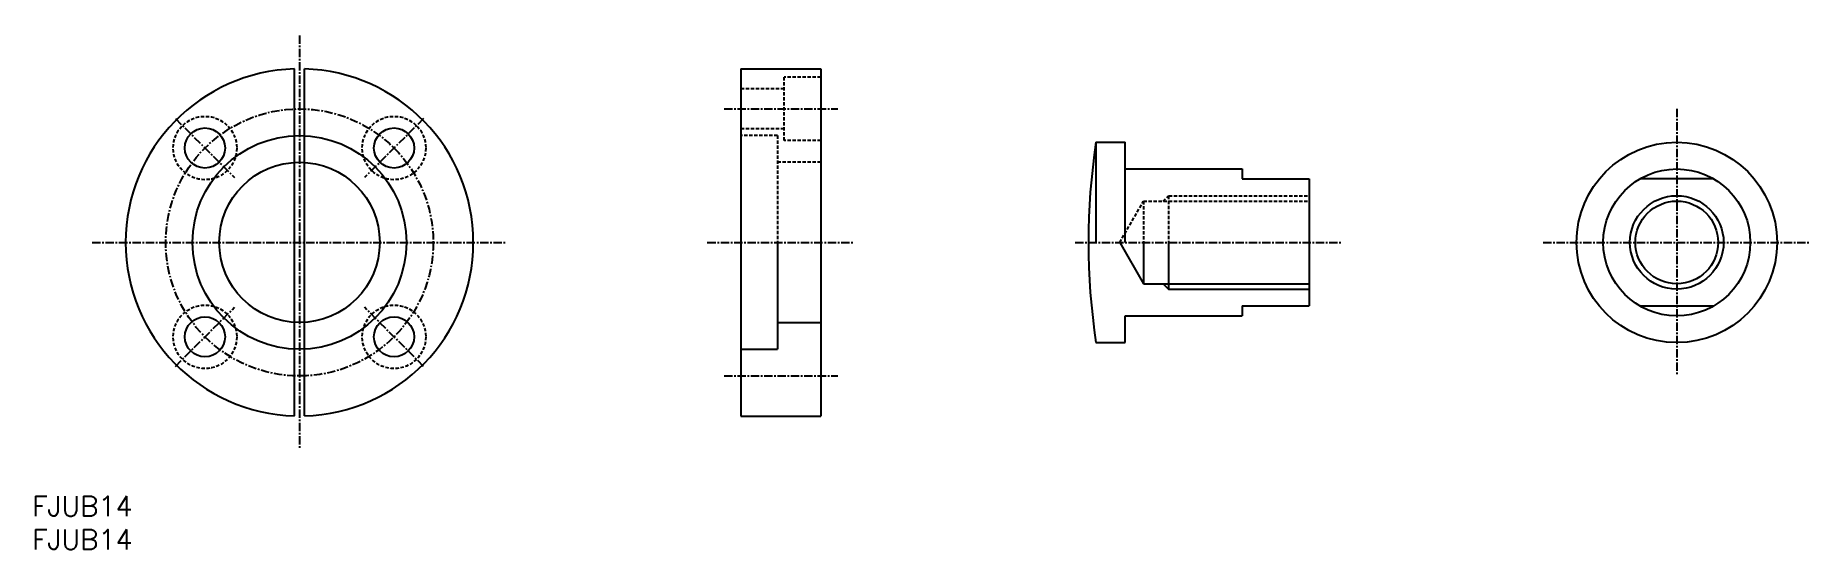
# Model space of a CAD drawing. Extents: x 1 to 266, y 0 to 77.
import ezdxf

# ---------------------------------------------------------------- set-up
doc = ezdxf.new("R2010")
doc.units = 0
doc.linetypes.add('CENTER', pattern=[2, 1.25, -0.25, 0.25, -0.25])
doc.linetypes.add('DASHED', pattern=[0.75, 0.5, -0.25])
doc.layers.get('0').update_dxf_attribs({"linetype": 'CONTINUOUS'})
doc.layers.add('CENTER', color=1, linetype='CENTER')
doc.styles.get("Standard").update_dxf_attribs({"font": 'txt.shx'})

# ---------------------------------------------------------------- blocks, each defined once
blk = doc.blocks.new('*U18')
at = {"color": 7, "linetype": 'CONTINUOUS'}
blk.add_text('FJUB14', height=3, dxfattribs=at).set_placement((0, 0))
blk = doc.blocks.new('*U19')
at = {"color": 7, "linetype": 'CONTINUOUS'}
blk.add_text('FJUB14', height=3, dxfattribs=at).set_placement((0, 5))

msp = doc.modelspace()

# ---------------------------------------------------------------- linework, layer by layer
at = {"color": 7, "linetype": 'CONTINUOUS'}
for p, q in [((39.25, 20.01), (39.25, 71.99)), ((40.75, 20.01), (40.75, 71.99)), ((106, 72), (106, 20)), ((106, 72), (118, 72)), ((118, 72), (118, 20)), ((159.13, 61), (159.13, 46)), ((159.13, 61), (163.5, 61)), ((163.5, 46), (163.5, 61)), ((163.5, 57), (181, 57)), ((181, 57), (181, 55.5)), ((181, 55.5), (191, 55.5)), ((191, 55.5), (191, 36.5)), ((251.55, 55.5), (240.45, 55.5)), ((111.5, 46), (111.5, 30)), ((162.68, 46), (166.25, 39.81)), ((166.25, 46), (166.25, 39.81)), ((170, 46), (170, 39)), ((166.25, 39.81), (191, 39.81)), ((163.5, 31), (163.5, 35)), ((163.5, 35), (181, 35)), ((181, 36.5), (191, 36.5)), ((181, 36.5), (181, 35)), ((240.45, 36.5), (251.55, 36.5)), ((111.5, 34), (118, 34)), ((106, 30), (111.5, 30)), ((159.13, 31), (163.5, 31)), ((106, 20), (118, 20))]:
    msp.add_line(p, q, dxfattribs=at)
at = {"color": 3, "linetype": 'DASHED'}
for p, q in [((112.5, 61.25), (112.5, 70.75)), ((118, 70.75), (112.5, 70.75)), ((112.5, 69), (106, 69)), ((112.5, 63), (106, 63)), ((111.5, 62), (106, 62)), ((111.5, 62), (111.5, 46)), ((118, 61.25), (112.5, 61.25)), ((118, 58), (111.5, 58)), ((162.68, 46), (166.25, 52.19)), ((166.25, 52.19), (191, 52.19)), ((166.25, 52.19), (166.25, 46)), ((169.19, 52.19), (170, 53)), ((170, 53), (191, 53)), ((170, 53), (170, 46))]:
    msp.add_line(p, q, dxfattribs=at)
at = {"color": 3, "linetype": 'CONTINUOUS'}
for p, q in [((169.19, 39.81), (170, 39)), ((170, 39), (191, 39))]:
    msp.add_line(p, q, dxfattribs=at)
at = {"color": 3, "linetype": 'DASHED'}
for centre in [(25.86, 60.14), (54.14, 60.14), (25.86, 31.86), (54.14, 31.86)]:
    msp.add_circle(centre, 4.75, dxfattribs=at)
at = {"color": 7, "linetype": 'CONTINUOUS'}
for centre, radius in [((25.86, 60.14), 3), ((40, 46), 16), ((54.14, 60.14), 3), ((246, 46), 15), ((40, 46), 12), ((246, 46), 11), ((246, 46), 6.19), ((25.86, 31.86), 3), ((54.14, 31.86), 3)]:
    msp.add_circle(centre, radius, dxfattribs=at)
at = {"color": 3, "linetype": 'CONTINUOUS'}
msp.add_circle((246, 46), 7, dxfattribs=at)
at = {"color": 7, "linetype": 'CONTINUOUS'}
for centre, radius, start, end in [((40, 46), 26, 91.653, 268.347), ((40, 46), 26, 271.653, 88.347), ((258, 46), 100, 171.3731, 188.6269)]:
    msp.add_arc(centre, radius, start, end, dxfattribs=at)
at = {"layer": 'CENTER', "color": 1, "linetype": 'CENTER'}
for p, q in [((40, 77), (40, 15)), ((21.44, 64.56), (30.28, 55.72)), ((58.56, 64.56), (49.72, 55.72)), ((103.5, 66), (120.5, 66)), ((246, 66), (246, 26)), ((9, 46), (71, 46)), ((101, 46), (123, 46)), ((156, 46), (196, 46)), ((226, 46), (266, 46)), ((21.44, 27.44), (30.28, 36.28)), ((58.56, 27.44), (49.72, 36.28)), ((103.5, 26), (120.5, 26))]:
    msp.add_line(p, q, dxfattribs=at)
msp.add_circle((40, 46), 20, dxfattribs=at)

# ---------------------------------------------------------------- block references
at = {"color": 7, "linetype": 'CONTINUOUS'}
for name in ['*U19', '*U18']:
    msp.add_blockref(name, (0, 0), dxfattribs=at)

doc.saveas('drawing.dxf')
